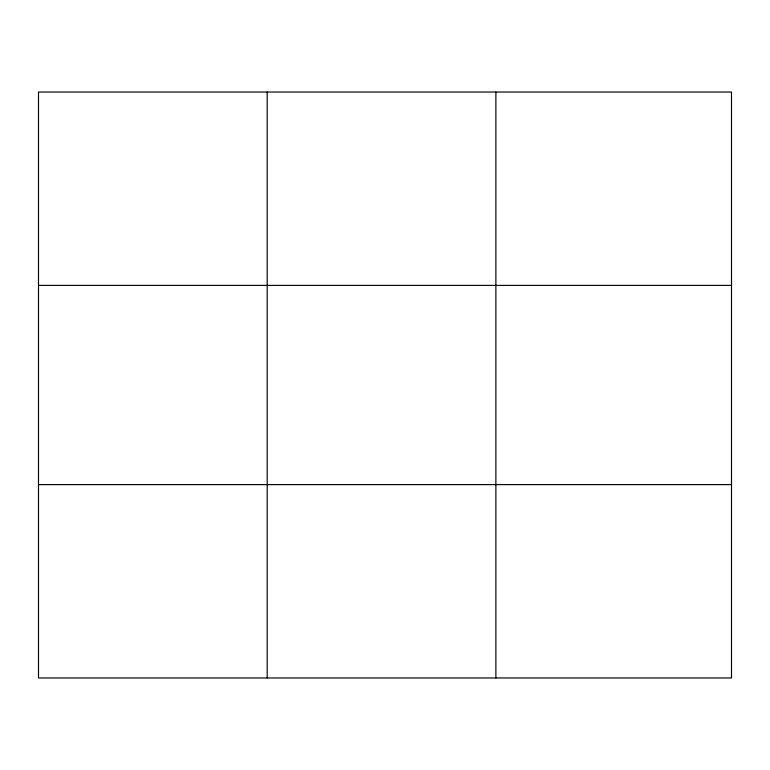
<?xml version="1.0" encoding="UTF-8"?>
<svg xmlns="http://www.w3.org/2000/svg" width="770" height="770" viewBox="0 0 770 770"><rect width="100%" height="100%" fill="white"/><g stroke="black" fill="none" stroke-linecap="round" stroke-linejoin="round"><path stroke-width="1.16" d="M267.19 677.966L267.19 92.034M495.88 677.966L495.88 92.034M38.5 285.391L731.5 285.391M38.5 484.609L731.5 484.609M731.5 613.507L731.5 677.966L38.5 677.966L38.5 92.034L731.5 92.034L731.5 613.507"/></g></svg>
